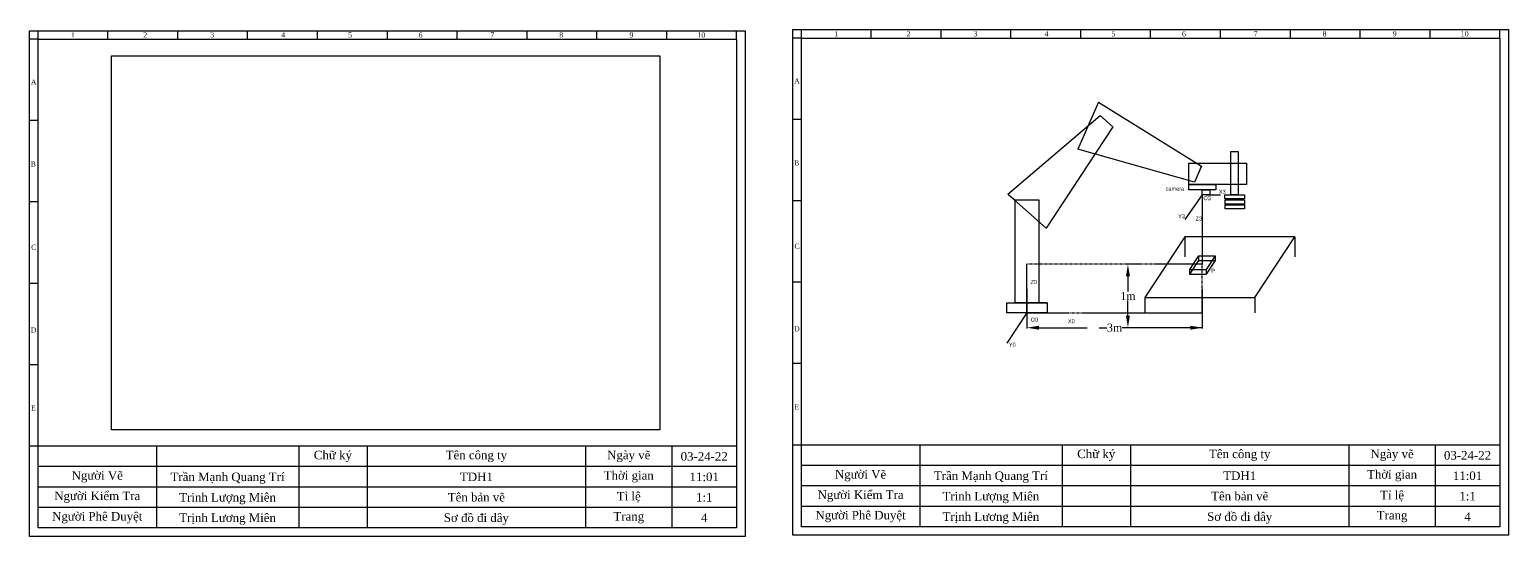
# Model space of a CAD drawing. Header units: centimetres. Extents: x 1 to 9408, y 0 to 2433.
# Drawn here: x 9038.8 to 9408.3, y 2306.5 to 2433.2 of the extents above; entities that cross this region are included whole.
import ezdxf
from ezdxf.enums import TextEntityAlignment as Align

# ---------------------------------------------------------------- set-up
doc = ezdxf.new("R2010")
doc.units = ezdxf.units.CM
doc.header["$MEASUREMENT"] = 0
doc.linetypes.add('ACAD_ISO02W100', pattern=[15, 12, -3])
doc.linetypes.add('PHANTOM2', pattern=[1.25, 0.625, -0.125, 0.125, -0.125, 0.125, -0.125])
doc.layers.add('net dut', color=7, linetype='PHANTOM2', transparency=0.02)
doc.styles.get("Standard").update_dxf_attribs({"font": 'times.ttf', "height": 2})
doc.styles.add('style1', font='arial.ttf', dxfattribs={"height": 1})
doc.dimstyles.get("Standard").update_dxf_attribs({"dimtxt": 2, "dimasz": 3, "dimexe": 0.18, "dimexo": 0.0625, "dimgap": 0.09, "dimtad": 0, "dimtih": 1, "dimtoh": 1, "dimdec": 4, "dimzin": 0, "dimdsep": 46, "dimtxsty": 'Standard', "dimcen": 0.09, "dimclrd": 3, "dimclre": 3, "dimadec": 0, "dimazin": 0, "dimtfac": 1, "dimtdec": 4, "dimtofl": 0, "dimtmove": 0, "dimatfit": 3, "dimfxl": 1, "dimtolj": 1, "dimtzin": 0, "dimarcsym": 0})
picture_1 = doc.add_image_def('image1.jpg', size_in_pixel=(2247, 1533))

# ---------------------------------------------------------------- blocks, each defined once
blk = doc.blocks.new('Template_A3_3')
for p, q in [((0, 0), (0, 297)), ((0, 297), (420, 297)), ((5, 292), (5, 297)), ((46, 292), (46, 297)), ((87, 292), (87, 297)), ((128, 292), (128, 297)), ((169, 292), (169, 297)), ((210, 292), (210, 297)), ((251, 292), (251, 297)), ((292, 292), (292, 297)), ((333, 292), (333, 297)), ((374, 292), (374, 297)), ((415, 292), (415, 297)), ((420, 297), (420, 0)), ((5, 292), (0, 292)), ((5, 5), (5, 292)), ((5, 292), (415, 292)), ((415, 292), (415, 5)), ((5, 244.2), (0, 244.2)), ((5, 196.4), (0, 196.4)), ((5, 148.6), (0, 148.6)), ((5, 100.8), (0, 100.8)), ((5, 53), (0, 53)), ((415, 53), (5, 53)), ((74.45, 53), (74.45, 5)), ((157.99, 53), (157.99, 5)), ((198.12, 53), (198.12, 5)), ((326.41, 53), (326.41, 5)), ((377.01, 53), (377.01, 5)), ((415, 41), (5, 41)), ((415, 29), (5, 29)), ((415, 17), (5, 17)), ((420, 0), (0, 0)), ((0, 0), (0, 0)), ((415, 5), (5, 5))]:
    blk.add_line(p, q)
at = {"attachment_point": 5}
for s, insert, char_height, width in [('1', (25.5, 294.5), 3, 4.3828), ('2', (67.88, 294.5), 3, 4.3828), ('3', (107.19, 294.5), 3, 4.3828), ('4', (148.84, 294.5), 3, 4.3828), ('5', (188.15, 294.5), 3, 4.3828), ('6', (229.55, 294.5), 3, 4.3828), ('7', (271.64, 294.5), 3, 4.3828), ('8', (312.08, 294.5), 3, 4.3828), ('9', (353.27, 294.5), 3, 4.3828), ('10', (394.32, 294.5), 3, 4.3828), ('A', (2.38, 266.79), 3, 4.3828), ('B', (2.19, 218.68), 3, 4.3828), ('C', (2.43, 169.8), 3, 4.3828), ('D', (2.34, 121.21), 3, 3), ('E', (2.25, 75.43), 3, 3), ('Chữ ký', (178.05, 47), 5, 32.2062), ('Tên công ty', (262.26, 47), 5, 41.1695), ('Ngày vẽ', (351.71, 47), 5, 32.2062), ('Người Vẽ', (39.72, 35), 5, 32.2062), ('Thời gian', (351.71, 35), 5, 32.2062), ('Người Kiểm Tra', (39.72, 23), 5, 52.5163), ('Tỉ lệ', (351.71, 23), 5, 32.2062), ('Tên bản vẽ', (262.26, 23), 5, 40.6922), ('Người Phê Duyệt', (39.72, 11), 5, 54.4978), ('Trang', (351.71, 11), 5, 32.2062)]:
    blk.add_mtext(s, dxfattribs=dict(at, insert=insert, char_height=char_height, width=width))
for tag, p in [('DATE', (396, 47)), ('NGUOIVE', (116.22, 35)), ('CONGTY', (262.26, 35)), ('TIME', (396, 35)), ('NGUOIKIEMTRA', (116.22, 23)), ('SCALE', (396, 23)), ('NGUOIPHEDUYET', (116.22, 11)), ('TENBANVE', (262.26, 11)), ('SHEET', (396, 11))]:
    blk.add_attdef(tag, text='', height=5).set_placement(p, align=Align.MIDDLE_CENTER)
at = {"flags": 9}
blk.add_attdef('WD_TB', (0, 0), '', height=5, dxfattribs=at)
blk = doc.blocks.new('*D32')
at = {"layer": 'Defpoints', "color": 0, "transparency": 16777216}
for p in [(9287.98, 2368.47), (9331.79, 2368.47), (9331.79, 2358.69)]:
    blk.add_point(p, dxfattribs=at)
at = {"layer": 'net dut', "color": 3, "linetype": 'ACAD_ISO02W100', "lineweight": -2, "transparency": 16777216}
for p, q in [((9287.98, 2368.4), (9287.98, 2358.51)), ((9331.79, 2368.4), (9331.79, 2358.51)), ((9290.98, 2358.69), (9307.97, 2358.69)), ((9328.79, 2358.69), (9311.8, 2358.69))]:
    blk.add_line(p, q, dxfattribs=at)
at = {"layer": 'net dut', "color": 3, "transparency": 16777216}
for points in [[(9290.98, 2359.19), (9290.98, 2358.19), (9287.98, 2358.69)], [(9328.79, 2359.19), (9328.79, 2358.19), (9331.79, 2358.69)]]:
    blk.add_solid(points, dxfattribs=at)
at = {"layer": 'net dut', "color": 0, "transparency": 16777216, "insert": (9309.88, 2358.69), "char_height": 2, "attachment_point": 5}
blk.add_mtext('\\A1;3m', dxfattribs=at)
blk = doc.blocks.new('*D33')
at = {"layer": 'Defpoints', "color": 0, "transparency": 16777216}
for p in [(9331.79, 2374.56), (9313.21, 2358.69), (9331.79, 2358.69)]:
    blk.add_point(p, dxfattribs=at)
at = {"layer": 'net dut', "color": 3, "linetype": 'ACAD_ISO02W100', "lineweight": -2, "transparency": 16777216}
for p, q in [((9331.73, 2374.56), (9313.03, 2374.56)), ((9313.21, 2371.56), (9313.21, 2367.71)), ((9313.21, 2361.69), (9313.21, 2365.53)), ((9331.73, 2358.69), (9313.03, 2358.69))]:
    blk.add_line(p, q, dxfattribs=at)
at = {"layer": 'net dut', "color": 3, "transparency": 16777216}
for points in [[(9312.71, 2371.56), (9313.71, 2371.56), (9313.21, 2374.56)], [(9312.71, 2361.69), (9313.71, 2361.69), (9313.21, 2358.69)]]:
    blk.add_solid(points, dxfattribs=at)
at = {"layer": 'net dut', "color": 0, "transparency": 16777216, "insert": (9313.21, 2366.62), "char_height": 2, "attachment_point": 5}
blk.add_mtext('\\A1;1m', dxfattribs=at)

msp = doc.modelspace()

# ---------------------------------------------------------------- linework, layer by layer
for p, q in [((9305.8888, 2415.05409), (9300.68978, 2403.3267)), ((9305.8888, 2415.05409), (9331.60951, 2399.0496)), ((9283.20379, 2392.09595), (9306.2349, 2411.77505)), ((9306.2349, 2411.77505), (9309.46308, 2408.91852)), ((9307.88775, 2410.31249), (9306.2349, 2411.77505)), ((9306.2349, 2411.77505), (9309.46308, 2408.91852)), ((9309.46308, 2408.91852), (9292.81081, 2383.59497)), ((9329.86252, 2395.10892), (9300.68978, 2403.3267)), ((9331.60951, 2399.0496), (9329.86252, 2395.10892)), ((9331.60951, 2399.0496), (9329.86252, 2395.10892)), ((9330.71504, 2397.03194), (9331.60951, 2399.0496)), ((9283.20379, 2392.09595), (9292.81081, 2383.59497)), ((9284.96834, 2390.53455), (9283.56121, 2391.77968)), ((9327.43, 2381.3717), (9327.43, 2376.3717)), ((9354.90164, 2381.3717), (9354.90164, 2376.3717)), ((9290.99496, 2364.87912), (9290.99496, 2366.16446)), ((9317.43, 2366.28105), (9317.43, 2362.37557)), ((9344.90164, 2366.28105), (9344.90164, 2364.28105)), ((9282.96834, 2364.87912), (9284.96834, 2364.87912)), ((9292.99496, 2364.87912), (9290.99496, 2364.87912)), ((9344.90164, 2364.28105), (9344.90164, 2362.37557))]:
    msp.add_line(p, q)
at = {"color": 41, "true_color": 0xf4ee51}
for p, q in [((9331.78753, 2391.90455), (9327.43, 2385.73633)), ((9331.78753, 2391.90455), (9331.78753, 2386.73698)), ((9332.72825, 2391.90455), (9336.33837, 2391.90455))]:
    msp.add_line(p, q, dxfattribs=at)
at = {"color": 217, "true_color": 0x93278f}
for p, q in [((9330.82774, 2376.68437), (9328.55134, 2373.24912)), ((9330.82774, 2376.68437), (9335.02372, 2376.68437)), ((9330.82774, 2376.68437), (9330.82774, 2375.49187)), ((9335.02372, 2376.68437), (9332.74732, 2373.24912)), ((9335.02372, 2376.68437), (9335.02372, 2375.49187)), ((9330.82774, 2375.49187), (9328.55134, 2372.05663)), ((9328.55134, 2373.24912), (9332.74732, 2373.24912)), ((9328.55134, 2373.24912), (9328.55134, 2372.05663)), ((9330.82774, 2375.49187), (9335.02372, 2375.49187)), ((9335.02372, 2375.49187), (9332.74732, 2372.05663)), ((9332.74732, 2373.24912), (9332.74732, 2372.05663)), ((9328.55134, 2372.05663), (9332.74732, 2372.05663))]:
    msp.add_line(p, q, dxfattribs=at)
at = {"color": 240, "true_color": 0xed1f24}
for q in [(9287.98165, 2371.6684), (9282.98165, 2354.83025), (9297.93802, 2362.37557)]:
    msp.add_line((9287.98165, 2362.37557), q, dxfattribs=at)
for points in [[(9338.94965, 2402.72485), (9340.79259, 2402.72485), (9340.79259, 2391.94391), (9338.94965, 2391.94391)], [(9328.38508, 2399.8188), (9342.8731, 2399.8188), (9342.8731, 2394.47401), (9328.38508, 2394.47401)], [(9328.38508, 2394.47401), (9335.18998, 2394.47401), (9335.18998, 2393.17049), (9328.38508, 2393.17049)], [(9331.78753, 2393.17049), (9333.66897, 2393.17049), (9333.66897, 2391.90455), (9331.78753, 2391.90455)], [(9337.45077, 2391.94391), (9342.31302, 2391.94391), (9342.31302, 2390.91192), (9337.45077, 2390.91192)], [(9284.96834, 2364.87912), (9290.99463, 2364.87912), (9290.99463, 2390.53455), (9284.96834, 2390.53455)], [(9337.47437, 2390.64427), (9342.33662, 2390.64427), (9342.33662, 2389.61227), (9337.47437, 2389.61227)], [(9337.50316, 2389.40811), (9342.3654, 2389.40811), (9342.3654, 2388.37612), (9337.50316, 2388.37612)], [(9317.43, 2366.28105), (9344.90164, 2366.28105), (9354.90164, 2381.3717), (9327.43, 2381.3717)], [(9282.96834, 2364.87912), (9292.99496, 2364.87912), (9292.99496, 2362.37557), (9282.96834, 2362.37557)], [(9284.96834, 2364.87912), (9290.99496, 2364.87912), (9290.99496, 2364.87912), (9284.96834, 2364.87912)]]:
    msp.add_lwpolyline(points, close=True)
at = {"layer": 'Defpoints', "color": 240, "true_color": 0xed1f24}
for p, q in [((9287.98165, 2362.37557), (9287.98165, 2374.55628)), ((9331.78753, 2374.55628), (9331.78753, 2374.55628))]:
    msp.add_line(p, q, dxfattribs=at)
at = {"layer": 'net dut'}
for p, q in [((9331.78753, 2391.90455), (9331.78753, 2374.55628)), ((9331.78753, 2374.55628), (9287.98165, 2374.55628)), ((9331.78753, 2362.37557), (9331.78753, 2374.55628)), ((9297.93802, 2362.37557), (9331.78753, 2362.37557))]:
    msp.add_line(p, q, dxfattribs=at)

# ---------------------------------------------------------------- block references
at = {"xscale": 0.4256873084778806, "yscale": 0.4256873084778806, "zscale": 0.4256873084778806}
for p in [(9038.75936, 2306.51125), (9229.49224, 2306.79205)]:
    msp.add_blockref('Template_A3_3', p, dxfattribs=at).add_auto_attribs({'SHEET': '4', 'SCALE': '1:1', 'TIME': '11:01', 'DATE': '03-24-22', 'TENBANVE': 'Sơ đồ đi dây', 'CONGTY': 'TDH1', 'NGUOIPHEDUYET': 'Trịnh Lương Miên', 'NGUOIKIEMTRA': 'Trinh Lượng Miên', 'NGUOIVE': 'Trần Mạnh Quang Trí'})

# ---------------------------------------------------------------- texts
at = {"color": 85, "true_color": 0x58ba48, "insert": (9322.62321, 2393.92758), "char_height": 1, "attachment_point": 1, "style": 'style1'}
msp.add_mtext_dynamic_manual_height_columns('camera', width=5.3948156, gutter_width=1, heights=[0], dxfattribs=at)
at = {"color": 40, "true_color": 0xf8d731, "char_height": 1, "attachment_point": 1, "style": 'style1'}
for s, width, insert in [('O3', 1.0099355, (9332.05933, 2391.56669)), ('{\\C41;\\c5369588;X3}', 0.0977415, (9335.93173, 2393.17201)), ('Y3', 0.8796706, (9325.77282, 2387.06659)), ('Z3', 1.9548237, (9330.10322, 2386.48002))]:
    msp.add_mtext_dynamic_manual_height_columns(s, width=width, gutter_width=1, heights=[0], dxfattribs=dict(at, insert=insert))
at = {"color": 240, "true_color": 0xed1f24, "char_height": 1, "attachment_point": 1, "style": 'style1'}
for s, width, insert in [('Z0', 0.9665933, (9288.87556, 2370.6295)), ('O0', 1.175488, (9288.91573, 2361.22117)), ('X0', 3.1407643, (9298.20749, 2360.81167)), ('Y0', 4.5875071, (9283.44971, 2354.95491))]:
    msp.add_mtext_dynamic_manual_height_columns(s, width=width, gutter_width=1, heights=[0], dxfattribs=dict(at, insert=insert))
at = {"layer": 'Defpoints', "color": 217, "true_color": 0x93278f, "insert": (9334.04184, 2373.44485), "char_height": 1, "attachment_point": 1, "style": 'style1'}
msp.add_mtext_dynamic_manual_height_columns('P', width=3.0520036, gutter_width=5, heights=[0], dxfattribs=at)

# ---------------------------------------------------------------- dimensions: what is measured, and where the dimension line sits
at = {"layer": 'net dut'}
dim = msp.add_linear_dim(base=(9313.20544, 2358.69054), p1=(9331.78753, 2374.55628), p2=(9331.78753, 2358.69054), angle=90, text='1m', dimstyle='Standard', dxfattribs=at)
dim.commit()
dim.dimension.update_dxf_attribs({"geometry": '*D33', "text_midpoint": (9313.20544, 2366.62341)})
dim = msp.add_linear_dim(base=(9331.78753, 2358.69054), p1=(9287.98165, 2368.46592), p2=(9331.78753, 2368.46592), text='3m', dimstyle='Standard', dxfattribs=at)
dim.commit()
dim.dimension.update_dxf_attribs({"geometry": '*D32', "text_midpoint": (9309.88459, 2358.69054)})

# ---------------------------------------------------------------- pictures from other files: only their frames are drawn
image = msp.add_image(picture_1, insert=(9059.20938, 2333.15226), size_in_units=(137.05901, 93.50755))
image.dxf.flags = 7

doc.saveas('drawing.dxf')
